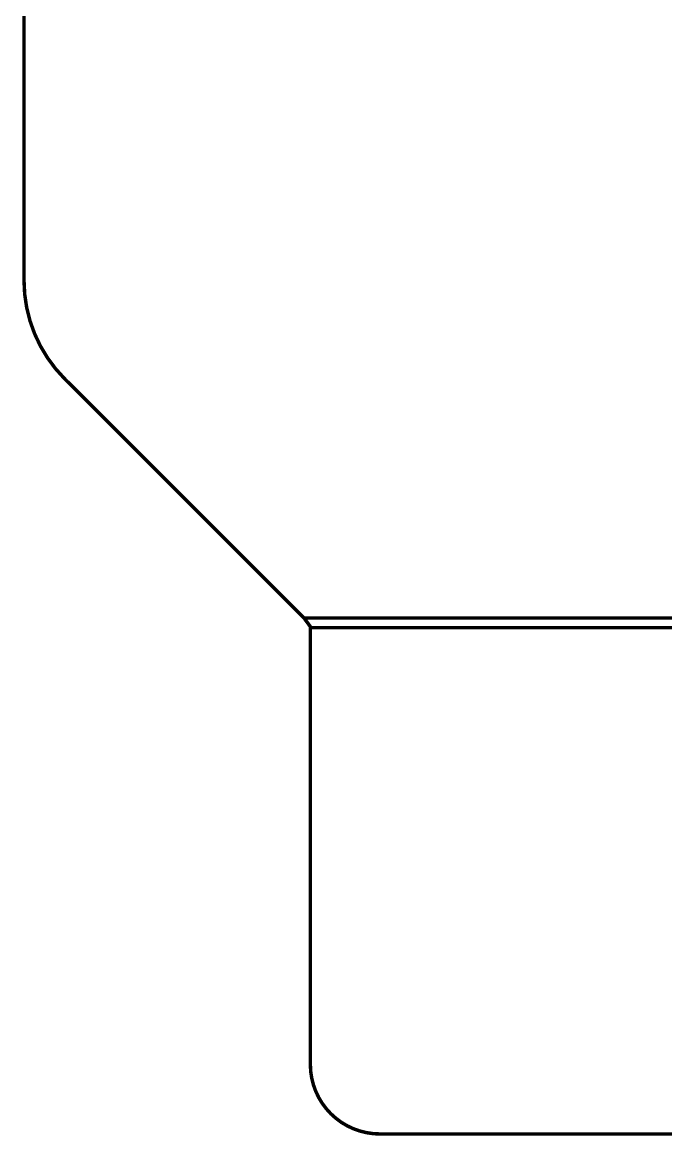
# Model space of a CAD drawing. Header units: millimetres. Extents: x 178 to 562, y 241 to 450.
# Drawn here: x 394.67 to 403.91, y 255.64 to 271.64 of the extents above; entities that cross this region are included whole.
import ezdxf

# ---------------------------------------------------------------- set-up
doc = ezdxf.new("R2010")
doc.units = ezdxf.units.MM
doc.layers.add('Mechanical1', color=6, linetype='Continuous')

msp = doc.modelspace()

# ---------------------------------------------------------------- linework, layer by layer
at = {"layer": 'Mechanical1', "const_width": 0.05}
for points in [[(394.696, 267.928), (394.696, 301.747)], [(395.282, 266.514), (398.715, 263.08)], [(398.715, 263.08), (409.097, 263.08)], [(398.715, 263.08), (398.716, 263.08)], [(398.716, 263.08), (398.716, 263.079)], [(398.716, 263.08), (398.716, 263.08)], [(398.716, 263.08), (398.716, 263.08)], [(398.716, 263.08), (398.716, 263.08)], [(398.716, 263.08), (398.716, 263.08)], [(398.716, 263.079), (398.717, 263.079)], [(398.716, 263.079), (398.716, 263.079)], [(398.716, 263.079), (398.716, 263.079)], [(398.716, 263.079), (398.716, 263.079)], [(398.716, 263.079), (398.716, 263.079)], [(398.716, 263.079), (398.716, 263.079)], [(398.717, 263.079), (398.717, 263.078)], [(398.717, 263.079), (398.717, 263.079)], [(398.717, 263.078), (398.717, 263.077)], [(398.717, 263.078), (398.717, 263.078)], [(398.717, 263.078), (398.717, 263.078)], [(398.717, 263.078), (398.717, 263.078)], [(398.717, 263.078), (398.717, 263.078)], [(398.717, 263.078), (398.717, 263.078)], [(398.717, 263.078), (398.717, 263.078)], [(398.717, 263.078), (398.717, 263.078)], [(398.717, 263.077), (398.718, 263.077)], [(398.718, 263.077), (398.718, 263.076)], [(398.718, 263.077), (398.718, 263.077)], [(398.718, 263.077), (398.718, 263.077)], [(398.718, 263.077), (398.718, 263.077)], [(398.718, 263.077), (398.718, 263.077)], [(398.718, 263.077), (398.718, 263.077)], [(398.718, 263.077), (398.718, 263.077)], [(398.718, 263.076), (398.719, 263.076)], [(398.718, 263.076), (398.718, 263.076)], [(398.718, 263.076), (398.718, 263.076)], [(398.718, 263.076), (398.718, 263.076)], [(398.719, 263.076), (398.719, 263.075)], [(398.719, 263.076), (398.719, 263.076)], [(398.719, 263.076), (398.719, 263.076)], [(398.719, 263.076), (398.719, 263.076)], [(398.719, 263.075), (398.72, 263.075)], [(398.719, 263.075), (398.719, 263.075)], [(398.719, 263.075), (398.719, 263.075)], [(398.719, 263.075), (398.719, 263.075)], [(398.719, 263.075), (398.719, 263.075)], [(398.719, 263.075), (398.719, 263.075)], [(398.719, 263.075), (398.719, 263.075)], [(398.72, 263.075), (398.72, 263.074)], [(398.72, 263.074), (398.72, 263.073)], [(398.72, 263.074), (398.72, 263.074)], [(398.72, 263.074), (398.72, 263.074)], [(398.72, 263.074), (398.72, 263.074)], [(398.72, 263.074), (398.72, 263.074)], [(398.72, 263.074), (398.72, 263.074)], [(398.72, 263.074), (398.72, 263.074)], [(398.72, 263.074), (398.72, 263.074)], [(398.72, 263.073), (398.721, 263.073)], [(398.72, 263.073), (398.72, 263.073)], [(398.721, 263.073), (398.721, 263.072)], [(398.721, 263.073), (398.721, 263.073)], [(398.721, 263.073), (398.721, 263.073)], [(398.721, 263.073), (398.721, 263.073)], [(398.721, 263.073), (398.721, 263.073)], [(398.721, 263.073), (398.721, 263.073)], [(398.721, 263.072), (398.722, 263.072)], [(398.721, 263.072), (398.721, 263.072)], [(398.721, 263.072), (398.721, 263.072)], [(398.721, 263.072), (398.721, 263.072)], [(398.721, 263.072), (398.721, 263.072)], [(398.722, 263.072), (398.722, 263.071)], [(398.722, 263.072), (398.722, 263.072)], [(398.722, 263.072), (398.722, 263.072)], [(398.722, 263.071), (398.723, 263.07)], [(398.722, 263.071), (398.722, 263.071)], [(398.722, 263.071), (398.722, 263.071)], [(398.722, 263.071), (398.722, 263.071)], [(398.722, 263.071), (398.722, 263.071)], [(398.722, 263.071), (398.722, 263.071)], [(398.722, 263.071), (398.722, 263.071)], [(398.722, 263.071), (398.722, 263.071)], [(398.723, 263.07), (398.723, 263.069)], [(398.723, 263.07), (398.723, 263.07)], [(398.723, 263.07), (398.723, 263.07)], [(398.723, 263.07), (398.723, 263.07)], [(398.723, 263.07), (398.723, 263.07)], [(398.723, 263.07), (398.723, 263.07)], [(398.723, 263.07), (398.723, 263.07)], [(398.723, 263.07), (398.723, 263.07)], [(398.723, 263.069), (398.724, 263.069)], [(398.723, 263.069), (398.723, 263.069)], [(398.723, 263.069), (398.723, 263.069)], [(398.724, 263.069), (398.724, 263.068)], [(398.724, 263.069), (398.724, 263.069)], [(398.724, 263.069), (398.724, 263.069)], [(398.724, 263.069), (398.724, 263.069)], [(398.724, 263.069), (398.724, 263.069)], [(398.724, 263.068), (398.725, 263.068)], [(398.724, 263.068), (398.724, 263.068)], [(398.724, 263.068), (398.724, 263.068)], [(398.724, 263.068), (398.724, 263.068)], [(398.724, 263.068), (398.724, 263.068)], [(398.724, 263.068), (398.724, 263.068)], [(398.725, 263.068), (398.725, 263.067)], [(398.725, 263.067), (398.726, 263.066)], [(398.725, 263.067), (398.725, 263.067)], [(398.725, 263.067), (398.725, 263.067)], [(398.725, 263.067), (398.725, 263.067)], [(398.726, 263.066), (398.726, 263.065)], [(398.726, 263.066), (398.726, 263.066)], [(398.726, 263.066), (398.726, 263.066)], [(398.726, 263.066), (398.726, 263.066)], [(398.726, 263.065), (398.727, 263.065)], [(398.726, 263.065), (398.726, 263.065)], [(398.727, 263.065), (398.727, 263.064)], [(398.727, 263.065), (398.727, 263.065)], [(398.727, 263.064), (398.728, 263.064)], [(398.727, 263.064), (398.727, 263.064)], [(398.727, 263.064), (398.727, 263.064)], [(398.728, 263.064), (398.728, 263.063)], [(398.728, 263.063), (398.728, 263.062)], [(398.728, 263.063), (398.728, 263.063)], [(398.728, 263.063), (398.728, 263.063)], [(398.728, 263.063), (398.728, 263.063)], [(398.728, 263.062), (398.729, 263.062)], [(398.729, 263.062), (398.729, 263.061)], [(398.729, 263.062), (398.729, 263.062)], [(398.729, 263.062), (398.729, 263.062)], [(398.729, 263.061), (398.73, 263.061)], [(398.729, 263.061), (398.729, 263.061)], [(398.73, 263.061), (398.73, 263.06)], [(398.73, 263.061), (398.73, 263.061)], [(398.73, 263.06), (398.731, 263.059)], [(398.73, 263.06), (398.73, 263.06)], [(398.73, 263.06), (398.73, 263.06)], [(398.73, 263.06), (398.73, 263.06)], [(398.731, 263.059), (398.731, 263.058)], [(398.731, 263.059), (398.731, 263.059)], [(398.731, 263.059), (398.731, 263.059)], [(398.731, 263.059), (398.731, 263.059)], [(398.731, 263.058), (398.732, 263.058)], [(398.732, 263.058), (398.732, 263.057)], [(398.732, 263.058), (398.732, 263.058)], [(398.732, 263.058), (398.732, 263.058)], [(398.732, 263.057), (398.733, 263.057)], [(398.732, 263.057), (398.732, 263.057)], [(398.732, 263.057), (398.732, 263.057)], [(398.733, 263.057), (398.733, 263.056)], [(398.733, 263.056), (398.734, 263.055)], [(398.733, 263.056), (398.733, 263.056)], [(398.733, 263.056), (398.733, 263.056)], [(398.733, 263.056), (398.733, 263.056)], [(398.734, 263.055), (398.734, 263.054)], [(398.734, 263.055), (398.734, 263.055)], [(398.734, 263.055), (398.734, 263.055)], [(398.734, 263.054), (398.735, 263.054)], [(398.735, 263.054), (398.735, 263.053)], [(398.735, 263.054), (398.735, 263.054)], [(398.735, 263.053), (398.736, 263.052)], [(398.735, 263.053), (398.735, 263.053)], [(398.736, 263.052), (398.737, 263.051)], [(398.736, 263.052), (398.736, 263.052)], [(398.736, 263.052), (398.736, 263.052)], [(398.737, 263.051), (398.737, 263.05)], [(398.737, 263.051), (398.737, 263.051)], [(398.737, 263.051), (398.737, 263.051)], [(398.737, 263.05), (398.738, 263.05)], [(398.738, 263.05), (398.738, 263.049)], [(398.738, 263.049), (398.738, 263.049)], [(398.738, 263.049), (398.739, 263.048)], [(398.738, 263.049), (398.738, 263.049)], [(398.739, 263.048), (398.74, 263.047)], [(398.739, 263.048), (398.739, 263.048)], [(398.739, 263.048), (398.739, 263.048)], [(398.74, 263.047), (398.74, 263.046)], [(398.74, 263.047), (398.74, 263.047)], [(398.74, 263.046), (398.741, 263.046)], [(398.74, 263.046), (398.74, 263.046)], [(398.741, 263.046), (398.741, 263.045)], [(398.741, 263.045), (398.742, 263.044)], [(398.741, 263.045), (398.741, 263.045)], [(398.741, 263.045), (398.741, 263.045)], [(398.742, 263.044), (398.742, 263.043)], [(398.742, 263.044), (398.742, 263.044)], [(398.742, 263.043), (398.743, 263.043)], [(398.743, 263.043), (398.743, 263.042)], [(398.743, 263.043), (398.743, 263.043)], [(398.743, 263.042), (398.744, 263.042)], [(398.744, 263.042), (398.744, 263.041)], [(398.744, 263.041), (398.745, 263.04)], [(398.744, 263.041), (398.744, 263.041)], [(398.745, 263.04), (398.745, 263.039)], [(398.745, 263.04), (398.745, 263.04)], [(398.745, 263.039), (398.746, 263.039)], [(398.746, 263.039), (398.746, 263.038)], [(398.746, 263.038), (398.747, 263.037)], [(398.746, 263.038), (398.746, 263.038)], [(398.747, 263.037), (398.748, 263.036)], [(398.747, 263.037), (398.747, 263.037)], [(398.748, 263.036), (398.748, 263.035)], [(398.748, 263.036), (398.748, 263.036)], [(398.748, 263.035), (398.749, 263.035)], [(398.749, 263.035), (398.749, 263.034)], [(398.749, 263.034), (398.75, 263.033)], [(398.749, 263.034), (398.749, 263.034)], [(398.75, 263.033), (398.75, 263.032)], [(398.75, 263.033), (398.75, 263.033)], [(398.75, 263.032), (398.751, 263.032)], [(398.751, 263.032), (398.751, 263.031)], [(398.751, 263.031), (398.752, 263.031)], [(398.752, 263.031), (398.752, 263.03)], [(398.752, 263.03), (398.753, 263.029)], [(398.752, 263.03), (398.752, 263.03)], [(398.753, 263.029), (398.753, 263.028)], [(398.753, 263.028), (398.754, 263.028)], [(398.754, 263.028), (398.754, 263.027)], [(398.754, 263.027), (398.755, 263.027)], [(398.755, 263.027), (398.755, 263.026)], [(398.755, 263.026), (398.756, 263.025)], [(398.756, 263.025), (398.756, 263.024)], [(398.756, 263.025), (398.756, 263.025)], [(398.756, 263.024), (398.757, 263.023)], [(398.757, 263.023), (398.758, 263.022)], [(398.757, 263.023), (398.757, 263.023)], [(398.758, 263.022), (398.759, 263.021)], [(398.758, 263.022), (398.758, 263.022)], [(398.759, 263.021), (398.759, 263.02)], [(398.759, 263.02), (398.76, 263.02)], [(398.76, 263.02), (398.76, 263.019)], [(398.76, 263.019), (398.761, 263.018)], [(398.761, 263.018), (398.762, 263.017)], [(398.761, 263.018), (398.761, 263.018)], [(398.762, 263.017), (398.762, 263.016)], [(398.762, 263.016), (398.763, 263.016)], [(398.763, 263.016), (398.763, 263.015)], [(398.763, 263.015), (398.764, 263.014)], [(398.764, 263.014), (398.764, 263.013)], [(398.764, 263.013), (398.765, 263.013)], [(398.765, 263.013), (398.765, 263.012)], [(398.765, 263.012), (398.766, 263.011)], [(398.766, 263.011), (398.766, 263.01)], [(398.766, 263.01), (398.767, 263.01)], [(398.767, 263.01), (398.768, 263.009)], [(398.768, 263.009), (398.768, 263.008)], [(398.768, 263.008), (398.769, 263.007)], [(398.769, 263.007), (398.77, 263.006)], [(398.769, 263.007), (398.769, 263.007)], [(398.77, 263.006), (398.77, 263.005)], [(398.77, 263.005), (398.771, 263.004)], [(398.771, 263.004), (398.772, 263.003)], [(398.772, 263.003), (398.773, 263.002)], [(398.772, 263.003), (398.772, 263.003)], [(398.773, 263.002), (398.773, 263.001)], [(398.773, 263.001), (398.774, 263)], [(398.774, 263), (398.775, 262.999)], [(398.775, 262.999), (398.775, 262.998)], [(398.775, 262.998), (398.776, 262.997)], [(398.776, 262.997), (398.777, 262.996)], [(398.777, 262.996), (398.778, 262.995)], [(398.777, 262.996), (398.777, 262.996)], [(398.778, 262.995), (398.779, 262.994)], [(398.779, 262.994), (398.779, 262.993)], [(398.779, 262.993), (398.78, 262.992)], [(398.78, 262.992), (398.781, 262.991)], [(398.781, 262.991), (398.781, 262.99)], [(398.781, 262.99), (398.782, 262.989)], [(398.782, 262.989), (398.783, 262.988)], [(398.783, 262.988), (398.783, 262.987)], [(398.783, 262.987), (398.784, 262.986)], [(398.784, 262.986), (398.785, 262.985)], [(398.785, 262.985), (398.786, 262.984)], [(398.786, 262.984), (398.786, 262.983)], [(398.786, 262.983), (398.787, 262.982)], [(398.787, 262.982), (398.788, 262.981)], [(398.788, 262.981), (398.789, 262.98)], [(398.789, 262.98), (398.789, 262.979)], [(398.789, 262.979), (398.79, 262.978)], [(398.79, 262.978), (398.791, 262.977)], [(398.791, 262.977), (398.792, 262.976)], [(398.792, 262.976), (398.793, 262.975)], [(398.793, 262.975), (398.793, 262.974)], [(398.793, 262.974), (398.794, 262.972)], [(398.794, 262.972), (398.795, 262.971)], [(398.795, 262.971), (398.796, 262.97)], [(398.796, 262.97), (398.797, 262.969)], [(398.797, 262.969), (398.797, 262.968)], [(398.797, 262.968), (398.798, 262.967)], [(398.798, 262.967), (398.799, 262.966)], [(398.799, 262.966), (398.8, 262.964)], [(398.8, 262.964), (398.801, 262.963)], [(398.801, 262.963), (398.802, 262.962)], [(398.802, 262.962), (398.803, 262.961)], [(398.803, 262.961), (398.804, 262.959)], [(398.804, 262.959), (398.805, 262.958)], [(398.805, 262.958), (398.806, 262.957)], [(398.806, 262.957), (398.806, 262.956)], [(398.806, 262.941), (398.806, 262.956)], [(398.806, 256.666), (398.806, 262.941)], [(398.806, 262.941), (409.006, 262.941)], [(399.806, 255.67), (408.006, 255.67)]]:
    msp.add_lwpolyline(points, dxfattribs=at)
at = {"layer": 'Mechanical1', "const_width": 0.025}
for points in [[(394.684, 267.928, 1), (394.709, 267.928, 1)], [(394.684, 267.928, 1), (394.709, 267.928, 1)], [(395.27, 266.514, 1), (395.295, 266.514, 1)], [(395.27, 266.514, 1), (395.295, 266.514, 1)], [(398.703, 263.08, 1), (398.728, 263.08, 1)], [(398.703, 263.08, 1), (398.728, 263.08, 1)], [(398.703, 263.08, 1), (398.728, 263.08, 1)], [(398.703, 263.08, 1), (398.728, 263.08, 1)], [(398.703, 263.08, 1), (398.728, 263.08, 1)], [(398.703, 263.08, 1), (398.728, 263.08, 1)], [(398.703, 263.08, 1), (398.728, 263.08, 1)], [(398.703, 263.08, 1), (398.728, 263.08, 1)], [(398.703, 263.08, 1), (398.728, 263.08, 1)], [(398.703, 263.08, 1), (398.728, 263.08, 1)], [(398.703, 263.08, 1), (398.728, 263.08, 1)], [(398.703, 263.08, 1), (398.728, 263.08, 1)], [(398.703, 263.08, 1), (398.728, 263.08, 1)], [(398.704, 263.079, 1), (398.729, 263.079, 1)], [(398.704, 263.079, 1), (398.729, 263.079, 1)], [(398.704, 263.079, 1), (398.729, 263.079, 1)], [(398.704, 263.079, 1), (398.729, 263.079, 1)], [(398.704, 263.079, 1), (398.729, 263.079, 1)], [(398.704, 263.079, 1), (398.729, 263.079, 1)], [(398.704, 263.079, 1), (398.729, 263.079, 1)], [(398.704, 263.079, 1), (398.729, 263.079, 1)], [(398.704, 263.079, 1), (398.729, 263.079, 1)], [(398.704, 263.079, 1), (398.729, 263.079, 1)], [(398.704, 263.079, 1), (398.729, 263.079, 1)], [(398.704, 263.079, 1), (398.729, 263.079, 1)], [(398.704, 263.079, 1), (398.729, 263.079, 1)], [(398.704, 263.079, 1), (398.729, 263.079, 1)], [(398.704, 263.079, 1), (398.729, 263.079, 1)], [(398.704, 263.079, 1), (398.729, 263.079, 1)], [(398.705, 263.078, 1), (398.73, 263.078, 1)], [(398.705, 263.078, 1), (398.73, 263.078, 1)], [(398.705, 263.078, 1), (398.73, 263.078, 1)], [(398.705, 263.078, 1), (398.73, 263.078, 1)], [(398.705, 263.078, 1), (398.73, 263.078, 1)], [(398.705, 263.078, 1), (398.73, 263.078, 1)], [(398.705, 263.078, 1), (398.73, 263.078, 1)], [(398.705, 263.078, 1), (398.73, 263.078, 1)], [(398.705, 263.078, 1), (398.73, 263.078, 1)], [(398.704, 263.078, 1), (398.729, 263.078, 1)], [(398.705, 263.078, 1), (398.73, 263.078, 1)], [(398.704, 263.078, 1), (398.729, 263.078, 1)], [(398.704, 263.078, 1), (398.729, 263.078, 1)], [(398.704, 263.078, 1), (398.729, 263.078, 1)], [(398.704, 263.078, 1), (398.729, 263.078, 1)], [(398.704, 263.078, 1), (398.729, 263.078, 1)], [(398.705, 263.077, 1), (398.73, 263.077, 1)], [(398.705, 263.077, 1), (398.73, 263.077, 1)], [(398.706, 263.077, 1), (398.731, 263.077, 1)], [(398.706, 263.077, 1), (398.731, 263.077, 1)], [(398.706, 263.077, 1), (398.731, 263.077, 1)], [(398.705, 263.077, 1), (398.73, 263.077, 1)], [(398.706, 263.077, 1), (398.731, 263.077, 1)], [(398.705, 263.077, 1), (398.73, 263.077, 1)], [(398.705, 263.077, 1), (398.73, 263.077, 1)], [(398.705, 263.077, 1), (398.73, 263.077, 1)], [(398.705, 263.077, 1), (398.73, 263.077, 1)], [(398.705, 263.077, 1), (398.73, 263.077, 1)], [(398.705, 263.077, 1), (398.73, 263.077, 1)], [(398.705, 263.077, 1), (398.73, 263.077, 1)], [(398.705, 263.077, 1), (398.73, 263.077, 1)], [(398.705, 263.077, 1), (398.73, 263.077, 1)], [(398.706, 263.076, 1), (398.731, 263.076, 1)], [(398.706, 263.076, 1), (398.731, 263.076, 1)], [(398.706, 263.076, 1), (398.731, 263.076, 1)], [(398.706, 263.076, 1), (398.731, 263.076, 1)], [(398.706, 263.076, 1), (398.731, 263.076, 1)], [(398.706, 263.076, 1), (398.731, 263.076, 1)], [(398.706, 263.076, 1), (398.731, 263.076, 1)], [(398.706, 263.076, 1), (398.731, 263.076, 1)], [(398.706, 263.076, 1), (398.731, 263.076, 1)], [(398.706, 263.076, 1), (398.731, 263.076, 1)], [(398.706, 263.076, 1), (398.731, 263.076, 1)], [(398.706, 263.076, 1), (398.731, 263.076, 1)], [(398.706, 263.076, 1), (398.731, 263.076, 1)], [(398.706, 263.076, 1), (398.731, 263.076, 1)], [(398.706, 263.076, 1), (398.731, 263.076, 1)], [(398.706, 263.076, 1), (398.731, 263.076, 1)], [(398.707, 263.075, 1), (398.732, 263.075, 1)], [(398.707, 263.075, 1), (398.732, 263.075, 1)], [(398.707, 263.075, 1), (398.732, 263.075, 1)], [(398.707, 263.075, 1), (398.732, 263.075, 1)], [(398.707, 263.075, 1), (398.732, 263.075, 1)], [(398.707, 263.075, 1), (398.732, 263.075, 1)], [(398.707, 263.075, 1), (398.732, 263.075, 1)], [(398.707, 263.075, 1), (398.732, 263.075, 1)], [(398.707, 263.075, 1), (398.732, 263.075, 1)], [(398.707, 263.075, 1), (398.732, 263.075, 1)], [(398.707, 263.075, 1), (398.732, 263.075, 1)], [(398.706, 263.075, 1), (398.731, 263.075, 1)], [(398.707, 263.075, 1), (398.732, 263.075, 1)], [(398.706, 263.075, 1), (398.731, 263.075, 1)], [(398.707, 263.075, 1), (398.732, 263.075, 1)], [(398.707, 263.075, 1), (398.732, 263.075, 1)], [(398.708, 263.074, 1), (398.733, 263.074, 1)], [(398.708, 263.074, 1), (398.733, 263.074, 1)], [(398.708, 263.074, 1), (398.733, 263.074, 1)], [(398.708, 263.074, 1), (398.733, 263.074, 1)], [(398.708, 263.074, 1), (398.733, 263.074, 1)], [(398.708, 263.074, 1), (398.733, 263.074, 1)], [(398.708, 263.074, 1), (398.733, 263.074, 1)], [(398.707, 263.074, 1), (398.732, 263.074, 1)], [(398.708, 263.074, 1), (398.733, 263.074, 1)], [(398.707, 263.074, 1), (398.732, 263.074, 1)], [(398.707, 263.074, 1), (398.732, 263.074, 1)], [(398.707, 263.074, 1), (398.732, 263.074, 1)], [(398.707, 263.074, 1), (398.732, 263.074, 1)], [(398.707, 263.074, 1), (398.732, 263.074, 1)], [(398.707, 263.074, 1), (398.732, 263.074, 1)], [(398.707, 263.074, 1), (398.732, 263.074, 1)], [(398.708, 263.073, 1), (398.733, 263.073, 1)], [(398.708, 263.073, 1), (398.733, 263.073, 1)], [(398.708, 263.073, 1), (398.733, 263.073, 1)], [(398.708, 263.073, 1), (398.733, 263.073, 1)], [(398.709, 263.073, 1), (398.734, 263.073, 1)], [(398.708, 263.073, 1), (398.733, 263.073, 1)], [(398.709, 263.073, 1), (398.734, 263.073, 1)], [(398.708, 263.073, 1), (398.733, 263.073, 1)], [(398.708, 263.073, 1), (398.733, 263.073, 1)], [(398.708, 263.073, 1), (398.733, 263.073, 1)], [(398.708, 263.073, 1), (398.733, 263.073, 1)], [(398.708, 263.073, 1), (398.733, 263.073, 1)], [(398.708, 263.073, 1), (398.733, 263.073, 1)], [(398.708, 263.073, 1), (398.733, 263.073, 1)], [(398.708, 263.073, 1), (398.733, 263.073, 1)], [(398.708, 263.073, 1), (398.733, 263.073, 1)], [(398.709, 263.072, 1), (398.734, 263.072, 1)], [(398.709, 263.072, 1), (398.734, 263.072, 1)], [(398.709, 263.072, 1), (398.734, 263.072, 1)], [(398.709, 263.072, 1), (398.734, 263.072, 1)], [(398.709, 263.072, 1), (398.734, 263.072, 1)], [(398.709, 263.072, 1), (398.734, 263.072, 1)], [(398.709, 263.072, 1), (398.734, 263.072, 1)], [(398.709, 263.072, 1), (398.734, 263.072, 1)], [(398.709, 263.072, 1), (398.734, 263.072, 1)], [(398.709, 263.072, 1), (398.734, 263.072, 1)], [(398.709, 263.072, 1), (398.734, 263.072, 1)], [(398.709, 263.072, 1), (398.734, 263.072, 1)], [(398.709, 263.072, 1), (398.734, 263.072, 1)], [(398.709, 263.072, 1), (398.734, 263.072, 1)], [(398.709, 263.072, 1), (398.734, 263.072, 1)], [(398.709, 263.072, 1), (398.734, 263.072, 1)], [(398.71, 263.071, 1), (398.735, 263.071, 1)], [(398.71, 263.071, 1), (398.735, 263.071, 1)], [(398.71, 263.071, 1), (398.735, 263.071, 1)], [(398.71, 263.071, 1), (398.735, 263.071, 1)], [(398.71, 263.071, 1), (398.735, 263.071, 1)], [(398.71, 263.071, 1), (398.735, 263.071, 1)], [(398.71, 263.071, 1), (398.735, 263.071, 1)], [(398.71, 263.071, 1), (398.735, 263.071, 1)], [(398.71, 263.071, 1), (398.735, 263.071, 1)], [(398.71, 263.071, 1), (398.735, 263.071, 1)], [(398.71, 263.071, 1), (398.735, 263.071, 1)], [(398.709, 263.071, 1), (398.734, 263.071, 1)], [(398.71, 263.071, 1), (398.735, 263.071, 1)], [(398.709, 263.071, 1), (398.734, 263.071, 1)], [(398.709, 263.071, 1), (398.734, 263.071, 1)], [(398.709, 263.071, 1), (398.734, 263.071, 1)], [(398.711, 263.07, 1), (398.736, 263.07, 1)], [(398.711, 263.07, 1), (398.736, 263.07, 1)], [(398.711, 263.07, 1), (398.736, 263.07, 1)], [(398.711, 263.07, 1), (398.736, 263.07, 1)], [(398.711, 263.07, 1), (398.736, 263.07, 1)], [(398.71, 263.07, 1), (398.735, 263.07, 1)], [(398.711, 263.07, 1), (398.736, 263.07, 1)], [(398.71, 263.07, 1), (398.735, 263.07, 1)], [(398.71, 263.07, 1), (398.735, 263.07, 1)], [(398.71, 263.07, 1), (398.735, 263.07, 1)], [(398.71, 263.07, 1), (398.735, 263.07, 1)], [(398.71, 263.07, 1), (398.735, 263.07, 1)], [(398.71, 263.07, 1), (398.735, 263.07, 1)], [(398.71, 263.07, 1), (398.735, 263.07, 1)], [(398.71, 263.07, 1), (398.735, 263.07, 1)], [(398.71, 263.07, 1), (398.735, 263.07, 1)], [(398.711, 263.069, 1), (398.736, 263.069, 1)], [(398.711, 263.069, 1), (398.736, 263.069, 1)], [(398.711, 263.069, 1), (398.736, 263.069, 1)], [(398.711, 263.069, 1), (398.736, 263.069, 1)], [(398.711, 263.069, 1), (398.736, 263.069, 1)], [(398.711, 263.069, 1), (398.736, 263.069, 1)], [(398.711, 263.069, 1), (398.736, 263.069, 1)], [(398.711, 263.069, 1), (398.736, 263.069, 1)], [(398.711, 263.069, 1), (398.736, 263.069, 1)], [(398.711, 263.069, 1), (398.736, 263.069, 1)], [(398.711, 263.069, 1), (398.736, 263.069, 1)], [(398.711, 263.069, 1), (398.736, 263.069, 1)], [(398.711, 263.069, 1), (398.736, 263.069, 1)], [(398.711, 263.069, 1), (398.736, 263.069, 1)], [(398.711, 263.069, 1), (398.736, 263.069, 1)], [(398.711, 263.069, 1), (398.736, 263.069, 1)], [(398.712, 263.068, 1), (398.737, 263.068, 1)], [(398.712, 263.068, 1), (398.737, 263.068, 1)], [(398.712, 263.068, 1), (398.737, 263.068, 1)], [(398.712, 263.068, 1), (398.737, 263.068, 1)], [(398.712, 263.068, 1), (398.737, 263.068, 1)], [(398.712, 263.068, 1), (398.737, 263.068, 1)], [(398.712, 263.068, 1), (398.737, 263.068, 1)], [(398.712, 263.068, 1), (398.737, 263.068, 1)], [(398.712, 263.068, 1), (398.737, 263.068, 1)], [(398.712, 263.068, 1), (398.737, 263.068, 1)], [(398.712, 263.068, 1), (398.737, 263.068, 1)], [(398.712, 263.068, 1), (398.737, 263.068, 1)], [(398.712, 263.068, 1), (398.737, 263.068, 1)], [(398.712, 263.068, 1), (398.737, 263.068, 1)], [(398.713, 263.067, 1), (398.738, 263.067, 1)], [(398.713, 263.067, 1), (398.738, 263.067, 1)], [(398.713, 263.067, 1), (398.738, 263.067, 1)], [(398.713, 263.067, 1), (398.738, 263.067, 1)], [(398.713, 263.067, 1), (398.738, 263.067, 1)], [(398.712, 263.067, 1), (398.737, 263.067, 1)], [(398.713, 263.067, 1), (398.738, 263.067, 1)], [(398.712, 263.067, 1), (398.737, 263.067, 1)], [(398.714, 263.066, 1), (398.739, 263.066, 1)], [(398.713, 263.066, 1), (398.738, 263.066, 1)], [(398.714, 263.066, 1), (398.739, 263.066, 1)], [(398.713, 263.066, 1), (398.738, 263.066, 1)], [(398.713, 263.066, 1), (398.738, 263.066, 1)], [(398.713, 263.066, 1), (398.738, 263.066, 1)], [(398.713, 263.066, 1), (398.738, 263.066, 1)], [(398.713, 263.066, 1), (398.738, 263.066, 1)], [(398.714, 263.065, 1), (398.739, 263.065, 1)], [(398.714, 263.065, 1), (398.739, 263.065, 1)], [(398.714, 263.065, 1), (398.739, 263.065, 1)], [(398.714, 263.065, 1), (398.739, 263.065, 1)], [(398.714, 263.065, 1), (398.739, 263.065, 1)], [(398.714, 263.065, 1), (398.739, 263.065, 1)], [(398.714, 263.065, 1), (398.739, 263.065, 1)], [(398.714, 263.065, 1), (398.739, 263.065, 1)], [(398.715, 263.064, 1), (398.74, 263.064, 1)], [(398.715, 263.064, 1), (398.74, 263.064, 1)], [(398.715, 263.064, 1), (398.74, 263.064, 1)], [(398.715, 263.064, 1), (398.74, 263.064, 1)], [(398.715, 263.064, 1), (398.74, 263.064, 1)], [(398.715, 263.064, 1), (398.74, 263.064, 1)], [(398.715, 263.064, 1), (398.74, 263.064, 1)], [(398.715, 263.064, 1), (398.74, 263.064, 1)], [(398.716, 263.063, 1), (398.741, 263.063, 1)], [(398.716, 263.063, 1), (398.741, 263.063, 1)], [(398.716, 263.063, 1), (398.741, 263.063, 1)], [(398.715, 263.063, 1), (398.74, 263.063, 1)], [(398.716, 263.063, 1), (398.741, 263.063, 1)], [(398.715, 263.063, 1), (398.74, 263.063, 1)], [(398.715, 263.063, 1), (398.74, 263.063, 1)], [(398.715, 263.063, 1), (398.74, 263.063, 1)], [(398.716, 263.062, 1), (398.741, 263.062, 1)], [(398.716, 263.062, 1), (398.741, 263.062, 1)], [(398.717, 263.062, 1), (398.742, 263.062, 1)], [(398.716, 263.062, 1), (398.741, 263.062, 1)], [(398.717, 263.062, 1), (398.742, 263.062, 1)], [(398.716, 263.062, 1), (398.741, 263.062, 1)], [(398.716, 263.062, 1), (398.741, 263.062, 1)], [(398.716, 263.062, 1), (398.741, 263.062, 1)], [(398.717, 263.061, 1), (398.742, 263.061, 1)], [(398.717, 263.061, 1), (398.742, 263.061, 1)], [(398.717, 263.061, 1), (398.742, 263.061, 1)], [(398.717, 263.061, 1), (398.742, 263.061, 1)], [(398.717, 263.061, 1), (398.742, 263.061, 1)], [(398.717, 263.061, 1), (398.742, 263.061, 1)], [(398.717, 263.061, 1), (398.742, 263.061, 1)], [(398.717, 263.061, 1), (398.742, 263.061, 1)], [(398.718, 263.06, 1), (398.743, 263.06, 1)], [(398.718, 263.06, 1), (398.743, 263.06, 1)], [(398.718, 263.06, 1), (398.743, 263.06, 1)], [(398.718, 263.06, 1), (398.743, 263.06, 1)], [(398.718, 263.06, 1), (398.743, 263.06, 1)], [(398.717, 263.06, 1), (398.742, 263.06, 1)], [(398.718, 263.06, 1), (398.743, 263.06, 1)], [(398.717, 263.06, 1), (398.742, 263.06, 1)], [(398.719, 263.059, 1), (398.744, 263.059, 1)], [(398.719, 263.059, 1), (398.744, 263.059, 1)], [(398.719, 263.059, 1), (398.744, 263.059, 1)], [(398.718, 263.059, 1), (398.743, 263.059, 1)], [(398.719, 263.059, 1), (398.744, 263.059, 1)], [(398.718, 263.059, 1), (398.743, 263.059, 1)], [(398.718, 263.059, 1), (398.743, 263.059, 1)], [(398.718, 263.059, 1), (398.743, 263.059, 1)], [(398.719, 263.058, 1), (398.744, 263.058, 1)], [(398.719, 263.058, 1), (398.744, 263.058, 1)], [(398.719, 263.058, 1), (398.744, 263.058, 1)], [(398.719, 263.058, 1), (398.744, 263.058, 1)], [(398.719, 263.058, 1), (398.744, 263.058, 1)], [(398.719, 263.058, 1), (398.744, 263.058, 1)], [(398.719, 263.058, 1), (398.744, 263.058, 1)], [(398.719, 263.058, 1), (398.744, 263.058, 1)], [(398.72, 263.057, 1), (398.745, 263.057, 1)], [(398.72, 263.057, 1), (398.745, 263.057, 1)], [(398.72, 263.057, 1), (398.745, 263.057, 1)], [(398.72, 263.057, 1), (398.745, 263.057, 1)], [(398.72, 263.057, 1), (398.745, 263.057, 1)], [(398.72, 263.057, 1), (398.745, 263.057, 1)], [(398.72, 263.057, 1), (398.745, 263.057, 1)], [(398.72, 263.057, 1), (398.745, 263.057, 1)], [(398.721, 263.056, 1), (398.746, 263.056, 1)], [(398.721, 263.056, 1), (398.746, 263.056, 1)], [(398.721, 263.056, 1), (398.746, 263.056, 1)], [(398.721, 263.056, 1), (398.746, 263.056, 1)], [(398.721, 263.056, 1), (398.746, 263.056, 1)], [(398.72, 263.056, 1), (398.745, 263.056, 1)], [(398.721, 263.056, 1), (398.746, 263.056, 1)], [(398.72, 263.056, 1), (398.745, 263.056, 1)], [(398.722, 263.055, 1), (398.747, 263.055, 1)], [(398.721, 263.055, 1), (398.746, 263.055, 1)], [(398.722, 263.055, 1), (398.747, 263.055, 1)], [(398.721, 263.055, 1), (398.746, 263.055, 1)], [(398.721, 263.055, 1), (398.746, 263.055, 1)], [(398.721, 263.055, 1), (398.746, 263.055, 1)], [(398.722, 263.054, 1), (398.747, 263.054, 1)], [(398.722, 263.054, 1), (398.747, 263.054, 1)], [(398.722, 263.054, 1), (398.747, 263.054, 1)], [(398.722, 263.054, 1), (398.747, 263.054, 1)], [(398.722, 263.054, 1), (398.747, 263.054, 1)], [(398.722, 263.054, 1), (398.747, 263.054, 1)], [(398.723, 263.053, 1), (398.748, 263.053, 1)], [(398.723, 263.053, 1), (398.748, 263.053, 1)], [(398.723, 263.053, 1), (398.748, 263.053, 1)], [(398.723, 263.053, 1), (398.748, 263.053, 1)], [(398.724, 263.052, 1), (398.749, 263.052, 1)], [(398.724, 263.052, 1), (398.749, 263.052, 1)], [(398.724, 263.052, 1), (398.749, 263.052, 1)], [(398.723, 263.052, 1), (398.748, 263.052, 1)], [(398.724, 263.052, 1), (398.749, 263.052, 1)], [(398.723, 263.052, 1), (398.748, 263.052, 1)], [(398.725, 263.051, 1), (398.75, 263.051, 1)], [(398.724, 263.051, 1), (398.749, 263.051, 1)], [(398.725, 263.051, 1), (398.75, 263.051, 1)], [(398.724, 263.051, 1), (398.749, 263.051, 1)], [(398.724, 263.051, 1), (398.749, 263.051, 1)], [(398.724, 263.051, 1), (398.749, 263.051, 1)], [(398.725, 263.05, 1), (398.75, 263.05, 1)], [(398.725, 263.05, 1), (398.75, 263.05, 1)], [(398.725, 263.05, 1), (398.75, 263.05, 1)], [(398.725, 263.05, 1), (398.75, 263.05, 1)], [(398.725, 263.049, 1), (398.75, 263.049, 1)], [(398.725, 263.049, 1), (398.75, 263.049, 1)], [(398.726, 263.049, 1), (398.751, 263.049, 1)], [(398.726, 263.049, 1), (398.751, 263.049, 1)], [(398.726, 263.049, 1), (398.751, 263.049, 1)], [(398.726, 263.049, 1), (398.751, 263.049, 1)], [(398.727, 263.048, 1), (398.752, 263.048, 1)], [(398.727, 263.048, 1), (398.752, 263.048, 1)], [(398.727, 263.048, 1), (398.752, 263.048, 1)], [(398.726, 263.048, 1), (398.751, 263.048, 1)], [(398.727, 263.048, 1), (398.752, 263.048, 1)], [(398.726, 263.048, 1), (398.751, 263.048, 1)], [(398.727, 263.047, 1), (398.752, 263.047, 1)], [(398.727, 263.047, 1), (398.752, 263.047, 1)], [(398.727, 263.047, 1), (398.752, 263.047, 1)], [(398.727, 263.047, 1), (398.752, 263.047, 1)], [(398.728, 263.046, 1), (398.753, 263.046, 1)], [(398.728, 263.046, 1), (398.753, 263.046, 1)], [(398.728, 263.046, 1), (398.753, 263.046, 1)], [(398.728, 263.046, 1), (398.753, 263.046, 1)], [(398.728, 263.046, 1), (398.753, 263.046, 1)], [(398.728, 263.046, 1), (398.753, 263.046, 1)], [(398.729, 263.045, 1), (398.754, 263.045, 1)], [(398.729, 263.045, 1), (398.754, 263.045, 1)], [(398.729, 263.045, 1), (398.754, 263.045, 1)], [(398.728, 263.045, 1), (398.753, 263.045, 1)], [(398.729, 263.045, 1), (398.754, 263.045, 1)], [(398.728, 263.045, 1), (398.753, 263.045, 1)], [(398.73, 263.044, 1), (398.755, 263.044, 1)], [(398.729, 263.044, 1), (398.754, 263.044, 1)], [(398.73, 263.044, 1), (398.755, 263.044, 1)], [(398.729, 263.044, 1), (398.754, 263.044, 1)], [(398.73, 263.043, 1), (398.755, 263.043, 1)], [(398.73, 263.043, 1), (398.755, 263.043, 1)], [(398.73, 263.043, 1), (398.755, 263.043, 1)], [(398.73, 263.043, 1), (398.755, 263.043, 1)], [(398.73, 263.043, 1), (398.755, 263.043, 1)], [(398.73, 263.043, 1), (398.755, 263.043, 1)], [(398.731, 263.042, 1), (398.756, 263.042, 1)], [(398.731, 263.042, 1), (398.756, 263.042, 1)], [(398.731, 263.042, 1), (398.756, 263.042, 1)], [(398.731, 263.042, 1), (398.756, 263.042, 1)], [(398.732, 263.041, 1), (398.757, 263.041, 1)], [(398.731, 263.041, 1), (398.756, 263.041, 1)], [(398.732, 263.041, 1), (398.757, 263.041, 1)], [(398.731, 263.041, 1), (398.756, 263.041, 1)], [(398.733, 263.04, 1), (398.758, 263.04, 1)], [(398.732, 263.04, 1), (398.757, 263.04, 1)], [(398.733, 263.04, 1), (398.758, 263.04, 1)], [(398.732, 263.04, 1), (398.757, 263.04, 1)], [(398.733, 263.039, 1), (398.758, 263.039, 1)], [(398.733, 263.039, 1), (398.758, 263.039, 1)], [(398.733, 263.039, 1), (398.758, 263.039, 1)], [(398.733, 263.039, 1), (398.758, 263.039, 1)], [(398.734, 263.038, 1), (398.759, 263.038, 1)], [(398.734, 263.038, 1), (398.759, 263.038, 1)], [(398.734, 263.038, 1), (398.759, 263.038, 1)], [(398.734, 263.038, 1), (398.759, 263.038, 1)], [(398.735, 263.037, 1), (398.76, 263.037, 1)], [(398.734, 263.037, 1), (398.759, 263.037, 1)], [(398.735, 263.037, 1), (398.76, 263.037, 1)], [(398.734, 263.037, 1), (398.759, 263.037, 1)], [(398.735, 263.036, 1), (398.76, 263.036, 1)], [(398.735, 263.036, 1), (398.76, 263.036, 1)], [(398.735, 263.036, 1), (398.76, 263.036, 1)], [(398.735, 263.036, 1), (398.76, 263.036, 1)], [(398.736, 263.035, 1), (398.761, 263.035, 1)], [(398.736, 263.035, 1), (398.761, 263.035, 1)], [(398.736, 263.035, 1), (398.761, 263.035, 1)], [(398.736, 263.035, 1), (398.761, 263.035, 1)], [(398.737, 263.034, 1), (398.762, 263.034, 1)], [(398.737, 263.034, 1), (398.762, 263.034, 1)], [(398.737, 263.034, 1), (398.762, 263.034, 1)], [(398.737, 263.034, 1), (398.762, 263.034, 1)], [(398.738, 263.033, 1), (398.763, 263.033, 1)], [(398.737, 263.033, 1), (398.762, 263.033, 1)], [(398.738, 263.033, 1), (398.763, 263.033, 1)], [(398.737, 263.033, 1), (398.762, 263.033, 1)], [(398.738, 263.032, 1), (398.763, 263.032, 1)], [(398.738, 263.032, 1), (398.763, 263.032, 1)], [(398.738, 263.032, 1), (398.763, 263.032, 1)], [(398.738, 263.032, 1), (398.763, 263.032, 1)], [(398.739, 263.031, 1), (398.764, 263.031, 1)], [(398.739, 263.031, 1), (398.764, 263.031, 1)], [(398.739, 263.031, 1), (398.764, 263.031, 1)], [(398.739, 263.031, 1), (398.764, 263.031, 1)], [(398.74, 263.03, 1), (398.765, 263.03, 1)], [(398.739, 263.03, 1), (398.764, 263.03, 1)], [(398.74, 263.03, 1), (398.765, 263.03, 1)], [(398.739, 263.03, 1), (398.764, 263.03, 1)], [(398.74, 263.029, 1), (398.765, 263.029, 1)], [(398.74, 263.029, 1), (398.765, 263.029, 1)], [(398.741, 263.028, 1), (398.766, 263.028, 1)], [(398.741, 263.028, 1), (398.766, 263.028, 1)], [(398.741, 263.028, 1), (398.766, 263.028, 1)], [(398.741, 263.028, 1), (398.766, 263.028, 1)], [(398.742, 263.027, 1), (398.767, 263.027, 1)], [(398.742, 263.027, 1), (398.767, 263.027, 1)], [(398.742, 263.027, 1), (398.767, 263.027, 1)], [(398.742, 263.027, 1), (398.767, 263.027, 1)], [(398.743, 263.026, 1), (398.768, 263.026, 1)], [(398.743, 263.026, 1), (398.768, 263.026, 1)], [(398.744, 263.025, 1), (398.769, 263.025, 1)], [(398.743, 263.025, 1), (398.768, 263.025, 1)], [(398.744, 263.025, 1), (398.769, 263.025, 1)], [(398.743, 263.025, 1), (398.768, 263.025, 1)], [(398.744, 263.024, 1), (398.769, 263.024, 1)], [(398.744, 263.024, 1), (398.769, 263.024, 1)], [(398.745, 263.023, 1), (398.77, 263.023, 1)], [(398.744, 263.023, 1), (398.769, 263.023, 1)], [(398.745, 263.023, 1), (398.77, 263.023, 1)], [(398.744, 263.023, 1), (398.769, 263.023, 1)], [(398.746, 263.022, 1), (398.771, 263.022, 1)], [(398.745, 263.022, 1), (398.77, 263.022, 1)], [(398.746, 263.022, 1), (398.771, 263.022, 1)], [(398.745, 263.022, 1), (398.77, 263.022, 1)], [(398.746, 263.021, 1), (398.771, 263.021, 1)], [(398.746, 263.021, 1), (398.771, 263.021, 1)], [(398.747, 263.02, 1), (398.772, 263.02, 1)], [(398.747, 263.02, 1), (398.772, 263.02, 1)], [(398.747, 263.02, 1), (398.772, 263.02, 1)], [(398.747, 263.02, 1), (398.772, 263.02, 1)], [(398.748, 263.019, 1), (398.773, 263.019, 1)], [(398.748, 263.019, 1), (398.773, 263.019, 1)], [(398.749, 263.018, 1), (398.774, 263.018, 1)], [(398.748, 263.018, 1), (398.773, 263.018, 1)], [(398.749, 263.018, 1), (398.774, 263.018, 1)], [(398.748, 263.018, 1), (398.773, 263.018, 1)], [(398.749, 263.017, 1), (398.774, 263.017, 1)], [(398.749, 263.017, 1), (398.774, 263.017, 1)], [(398.75, 263.016, 1), (398.775, 263.016, 1)], [(398.75, 263.016, 1), (398.775, 263.016, 1)], [(398.75, 263.016, 1), (398.775, 263.016, 1)], [(398.75, 263.016, 1), (398.775, 263.016, 1)], [(398.751, 263.015, 1), (398.776, 263.015, 1)], [(398.751, 263.015, 1), (398.776, 263.015, 1)], [(398.751, 263.014, 1), (398.776, 263.014, 1)], [(398.751, 263.014, 1), (398.776, 263.014, 1)], [(398.752, 263.013, 1), (398.777, 263.013, 1)], [(398.752, 263.013, 1), (398.777, 263.013, 1)], [(398.752, 263.013, 1), (398.777, 263.013, 1)], [(398.752, 263.013, 1), (398.777, 263.013, 1)], [(398.753, 263.012, 1), (398.778, 263.012, 1)], [(398.753, 263.012, 1), (398.778, 263.012, 1)], [(398.753, 263.011, 1), (398.778, 263.011, 1)], [(398.753, 263.011, 1), (398.778, 263.011, 1)], [(398.754, 263.01, 1), (398.779, 263.01, 1)], [(398.754, 263.01, 1), (398.779, 263.01, 1)], [(398.755, 263.01, 1), (398.78, 263.01, 1)], [(398.755, 263.01, 1), (398.78, 263.01, 1)], [(398.755, 263.009, 1), (398.78, 263.009, 1)], [(398.755, 263.009, 1), (398.78, 263.009, 1)], [(398.756, 263.008, 1), (398.781, 263.008, 1)], [(398.756, 263.008, 1), (398.781, 263.008, 1)], [(398.757, 263.007, 1), (398.782, 263.007, 1)], [(398.756, 263.007, 1), (398.781, 263.007, 1)], [(398.757, 263.007, 1), (398.782, 263.007, 1)], [(398.756, 263.007, 1), (398.781, 263.007, 1)], [(398.757, 263.006, 1), (398.782, 263.006, 1)], [(398.757, 263.006, 1), (398.782, 263.006, 1)], [(398.758, 263.005, 1), (398.783, 263.005, 1)], [(398.758, 263.005, 1), (398.783, 263.005, 1)], [(398.758, 263.004, 1), (398.783, 263.004, 1)], [(398.758, 263.004, 1), (398.783, 263.004, 1)], [(398.76, 263.003, 1), (398.785, 263.003, 1)], [(398.759, 263.003, 1), (398.784, 263.003, 1)], [(398.76, 263.003, 1), (398.785, 263.003, 1)], [(398.759, 263.003, 1), (398.784, 263.003, 1)], [(398.76, 263.002, 1), (398.785, 263.002, 1)], [(398.76, 263.002, 1), (398.785, 263.002, 1)], [(398.761, 263.001, 1), (398.786, 263.001, 1)], [(398.761, 263.001, 1), (398.786, 263.001, 1)], [(398.762, 263, 1), (398.787, 263, 1)], [(398.762, 263, 1), (398.787, 263, 1)], [(398.762, 262.999, 1), (398.787, 262.999, 1)], [(398.762, 262.999, 1), (398.787, 262.999, 1)], [(398.763, 262.998, 1), (398.788, 262.998, 1)], [(398.763, 262.998, 1), (398.788, 262.998, 1)], [(398.764, 262.997, 1), (398.789, 262.997, 1)], [(398.764, 262.997, 1), (398.789, 262.997, 1)], [(398.765, 262.996, 1), (398.79, 262.996, 1)], [(398.764, 262.996, 1), (398.789, 262.996, 1)], [(398.765, 262.996, 1), (398.79, 262.996, 1)], [(398.764, 262.996, 1), (398.789, 262.996, 1)], [(398.765, 262.995, 1), (398.79, 262.995, 1)], [(398.765, 262.995, 1), (398.79, 262.995, 1)], [(398.766, 262.994, 1), (398.791, 262.994, 1)], [(398.766, 262.994, 1), (398.791, 262.994, 1)], [(398.767, 262.993, 1), (398.792, 262.993, 1)], [(398.767, 262.993, 1), (398.792, 262.993, 1)], [(398.767, 262.992, 1), (398.792, 262.992, 1)], [(398.767, 262.992, 1), (398.792, 262.992, 1)], [(398.768, 262.991, 1), (398.793, 262.991, 1)], [(398.768, 262.991, 1), (398.793, 262.991, 1)], [(398.769, 262.99, 1), (398.794, 262.99, 1)], [(398.769, 262.99, 1), (398.794, 262.99, 1)], [(398.77, 262.989, 1), (398.795, 262.989, 1)], [(398.77, 262.989, 1), (398.795, 262.989, 1)], [(398.77, 262.988, 1), (398.795, 262.988, 1)], [(398.77, 262.988, 1), (398.795, 262.988, 1)], [(398.771, 262.987, 1), (398.796, 262.987, 1)], [(398.771, 262.987, 1), (398.796, 262.987, 1)], [(398.772, 262.986, 1), (398.797, 262.986, 1)], [(398.772, 262.986, 1), (398.797, 262.986, 1)], [(398.772, 262.985, 1), (398.797, 262.985, 1)], [(398.772, 262.985, 1), (398.797, 262.985, 1)], [(398.773, 262.984, 1), (398.798, 262.984, 1)], [(398.773, 262.984, 1), (398.798, 262.984, 1)], [(398.774, 262.983, 1), (398.799, 262.983, 1)], [(398.774, 262.983, 1), (398.799, 262.983, 1)], [(398.775, 262.982, 1), (398.8, 262.982, 1)], [(398.775, 262.982, 1), (398.8, 262.982, 1)], [(398.775, 262.981, 1), (398.8, 262.981, 1)], [(398.775, 262.981, 1), (398.8, 262.981, 1)], [(398.776, 262.98, 1), (398.801, 262.98, 1)], [(398.776, 262.98, 1), (398.801, 262.98, 1)], [(398.777, 262.979, 1), (398.802, 262.979, 1)], [(398.777, 262.979, 1), (398.802, 262.979, 1)], [(398.778, 262.978, 1), (398.803, 262.978, 1)], [(398.778, 262.978, 1), (398.803, 262.978, 1)], [(398.778, 262.977, 1), (398.803, 262.977, 1)], [(398.778, 262.977, 1), (398.803, 262.977, 1)], [(398.779, 262.976, 1), (398.804, 262.976, 1)], [(398.779, 262.976, 1), (398.804, 262.976, 1)], [(398.78, 262.975, 1), (398.805, 262.975, 1)], [(398.78, 262.975, 1), (398.805, 262.975, 1)], [(398.781, 262.974, 1), (398.806, 262.974, 1)], [(398.781, 262.974, 1), (398.806, 262.974, 1)], [(398.782, 262.972, 1), (398.807, 262.972, 1)], [(398.782, 262.972, 1), (398.807, 262.972, 1)], [(398.783, 262.971, 1), (398.808, 262.971, 1)], [(398.783, 262.971, 1), (398.808, 262.971, 1)], [(398.783, 262.97, 1), (398.808, 262.97, 1)], [(398.783, 262.97, 1), (398.808, 262.97, 1)], [(398.784, 262.969, 1), (398.809, 262.969, 1)], [(398.784, 262.969, 1), (398.809, 262.969, 1)], [(398.785, 262.968, 1), (398.81, 262.968, 1)], [(398.785, 262.968, 1), (398.81, 262.968, 1)], [(398.786, 262.967, 1), (398.811, 262.967, 1)], [(398.786, 262.967, 1), (398.811, 262.967, 1)], [(398.787, 262.966, 1), (398.812, 262.966, 1)], [(398.787, 262.966, 1), (398.812, 262.966, 1)], [(398.788, 262.964, 1), (398.813, 262.964, 1)], [(398.788, 262.964, 1), (398.813, 262.964, 1)], [(398.789, 262.963, 1), (398.814, 262.963, 1)], [(398.789, 262.963, 1), (398.814, 262.963, 1)], [(398.789, 262.962, 1), (398.814, 262.962, 1)], [(398.789, 262.962, 1), (398.814, 262.962, 1)], [(398.79, 262.961, 1), (398.815, 262.961, 1)], [(398.79, 262.961, 1), (398.815, 262.961, 1)], [(398.791, 262.959, 1), (398.816, 262.959, 1)], [(398.791, 262.959, 1), (398.816, 262.959, 1)], [(398.792, 262.958, 1), (398.817, 262.958, 1)], [(398.792, 262.958, 1), (398.817, 262.958, 1)], [(398.793, 262.957, 1), (398.818, 262.957, 1)], [(398.793, 262.957, 1), (398.818, 262.957, 1)], [(398.794, 262.956, 1), (398.819, 262.956, 1)], [(398.794, 262.956, 1), (398.819, 262.956, 1)], [(398.794, 262.941, 1), (398.819, 262.941, 1)], [(398.794, 262.941, 1), (398.819, 262.941, 1)], [(398.794, 262.941, 1), (398.819, 262.941, 1)], [(398.794, 256.666, 1), (398.819, 256.666, 1)], [(398.794, 256.666, 1), (398.819, 256.666, 1)], [(399.794, 255.67, 1), (399.819, 255.67, 1)], [(399.794, 255.67, 1), (399.819, 255.67, 1)]]:
    msp.add_lwpolyline(points, format="xyb", close=True, dxfattribs=at)
at = {"layer": 'Mechanical1', "const_width": 0.05}
for points in [[(395.282, 266.514, -0.198912), (394.696, 267.928)], [(399.806, 255.67, -0.414211), (398.806, 256.666)]]:
    msp.add_lwpolyline(points, format="xyb", dxfattribs=at)

doc.saveas('drawing.dxf')
